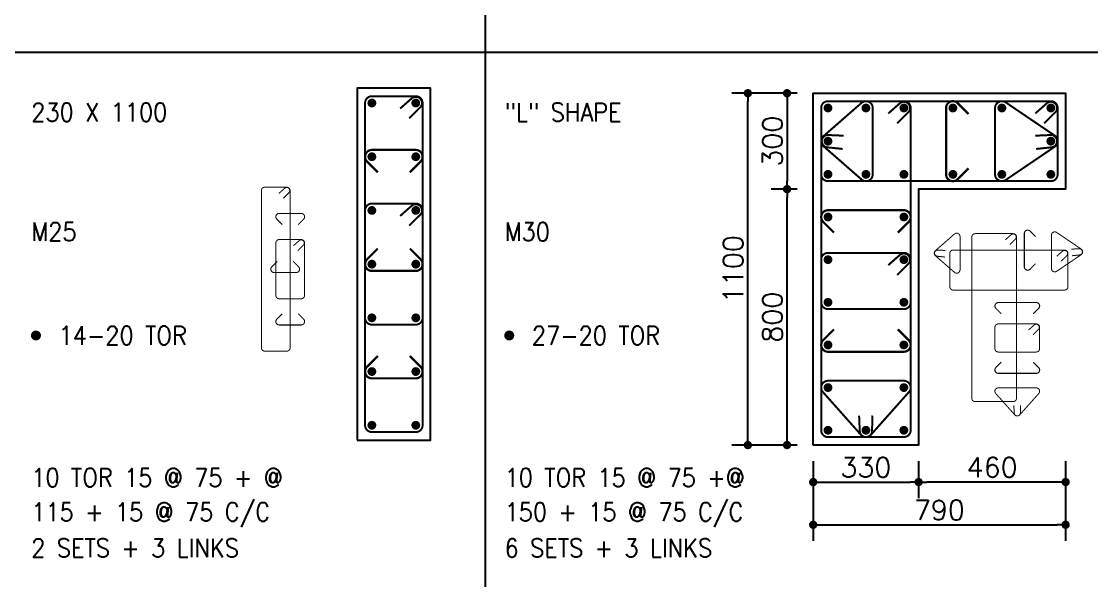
# Model space of a CAD drawing. Extents: x -200722 to 834823, y -494970 to 88783.
# Drawn here: x 278567 to 291964, y -89368 to -82375 of the extents above; entities that cross this region are included whole.
import ezdxf
from ezdxf.enums import TextEntityAlignment as Align

# ---------------------------------------------------------------- set-up
doc = ezdxf.new("R2010")
doc.units = 0
doc.header["$LTSCALE"] = 100
doc.header["$MEASUREMENT"] = 0
doc.header["$PDMODE"] = 34
doc.layers.get('0').update_dxf_attribs({"linetype": 'CONTINUOUS'})
doc.layers.get('DEFPOINTS').update_dxf_attribs({"linetype": 'CONTINUOUS'})
for name, color, linetype in [('5', 4, 'CONTINUOUS'), ('BEAM', 4, 'CONTINUOUS'), ('COL. SHED. STEEL.', 6, 'CONTINUOUS'), ('column', 240, 'CONTINUOUS'), ('STEEL', 6, 'CONTINUOUS'), ('TEXT', 2, 'CONTINUOUS')]:
    doc.layers.add(name, color=color, linetype=linetype)
doc.layers.add('g-dim', color=6, linetype='CONTINUOUS', lineweight=9)
doc.styles.add('ROMANS', font='romans.shx')
doc.styles.get("Standard").update_dxf_attribs({"font": 'simplex.shx'})
doc.dimstyles.new('STANDARD$0', dxfattribs={"dimtxt": 2.5, "dimasz": 2.5, "dimexe": 2, "dimexo": 0.7, "dimgap": 0.9, "dimtad": 1, "dimdec": 0, "dimdsep": 46, "dimtxsty": 'ROMANS', "dimcen": 0.09, "dimclrd": 4, "dimclre": 4, "dimclrt": 3, "dimadec": 0, "dimazin": 0, "dimtfac": 1, "dimtdec": 0, "dimtmove": 0, "dimatfit": 3, "dimfxl": 1, "dimtolj": 1, "dimtzin": 0, "dimarcsym": 0})

# ---------------------------------------------------------------- blocks, each defined once
blk = doc.blocks.new('DOT')
at = {"color": 0, "linetype": 'ByBlock'}
blk.add_line((-0.5, 0), (-1, 0), dxfattribs=at)
at = {"color": 0, "linetype": 'ByBlock', "const_width": 0.5}
blk.add_lwpolyline([(-0.25, 0, 1), (0.25, 0, 1)], format="xyb", close=True, dxfattribs=at)
blk = doc.blocks.new('*D238')
at = {"layer": 'BEAM', "color": 0, "lineweight": -2, "transparency": 16777216}
for p, q in [((288279, -84473), (287952, -84473)), ((288152, -87569), (288152, -84577)), ((288279, -87673), (287952, -87673))]:
    blk.add_line(p, q, dxfattribs=at)
at = {"layer": 'DEFPOINTS', "color": 0, "lineweight": -3, "transparency": 16777216}
for p in [(288152, -84473), (288479, -84473), (288479, -87673)]:
    blk.add_point(p, dxfattribs=at)
at = {"layer": 'BEAM', "color": 0, "lineweight": -2, "transparency": 16777216, "xscale": 104, "yscale": 104, "zscale": 104}
for p, rotation in [((288152, -84473), 90), ((288152, -87673), 270)]:
    blk.add_blockref('DOT', p, dxfattribs=dict(at, rotation=rotation))
at = {"layer": 'BEAM', "color": 0, "transparency": 16777216, "insert": (287968, -86073), "char_height": 248, "attachment_point": 5, "rotation": 90}
blk.add_mtext('\\A1;800', dxfattribs=at)
blk = doc.blocks.new('_DOT')
at = {"color": 0, "linetype": 'ByBlock'}
blk.add_line((-0.5, 0), (-1, 0), dxfattribs=at)
at = {"color": 0, "linetype": 'ByBlock', "const_width": 0.5}
blk.add_lwpolyline([(-0.25, 0, 1), (0.25, 0, 1)], format="xyb", close=True, dxfattribs=at)
blk = doc.blocks.new('*D239')
at = {"layer": 'BEAM', "color": 0, "lineweight": -2, "transparency": 16777216}
for p, q in [((288479, -87873), (288479, -88336)), ((289799, -87873), (289799, -88336)), ((288583, -88136), (289695, -88136))]:
    blk.add_line(p, q, dxfattribs=at)
at = {"layer": 'DEFPOINTS', "color": 0, "lineweight": -3, "transparency": 16777216}
for p in [(288479, -87673), (289799, -87673), (289799, -88136)]:
    blk.add_point(p, dxfattribs=at)
at = {"layer": 'BEAM', "color": 0, "lineweight": -2, "transparency": 16777216, "xscale": 104, "yscale": 104, "zscale": 104, "rotation": 180}
blk.add_blockref('DOT', (288479, -88136), dxfattribs=at)
at = {"layer": 'BEAM', "color": 0, "lineweight": -2, "transparency": 16777216, "xscale": 104, "yscale": 104, "zscale": 104}
blk.add_blockref('DOT', (289799, -88136), dxfattribs=at)
at = {"layer": 'BEAM', "color": 0, "transparency": 16777216, "insert": (289139, -87952), "char_height": 248, "attachment_point": 5}
blk.add_mtext('\\A1;330', dxfattribs=at)
blk = doc.blocks.new('*D240')
at = {"layer": 'BEAM', "color": 0, "lineweight": -2, "transparency": 16777216}
for p, q in [((288279, -83273), (287952, -83273)), ((288152, -83377), (288152, -84369)), ((288279, -84473), (287952, -84473))]:
    blk.add_line(p, q, dxfattribs=at)
at = {"layer": 'DEFPOINTS', "color": 0, "lineweight": -3, "transparency": 16777216}
for p in [(288479, -83273), (288152, -84473), (288479, -84473)]:
    blk.add_point(p, dxfattribs=at)
at = {"layer": 'BEAM', "color": 0, "lineweight": -2, "transparency": 16777216, "xscale": 104, "yscale": 104, "zscale": 104}
for p, rotation in [((288152, -83273), 90), ((288152, -84473), 270)]:
    blk.add_blockref('DOT', p, dxfattribs=dict(at, rotation=rotation))
at = {"layer": 'BEAM', "color": 0, "transparency": 16777216, "insert": (287968, -83873), "char_height": 248, "attachment_point": 5, "rotation": 90}
blk.add_mtext('\\A1;300', dxfattribs=at)
blk = doc.blocks.new('*D241')
at = {"layer": 'BEAM', "color": 0, "lineweight": -2, "transparency": 16777216}
for p, q in [((288279, -83273), (287461, -83273)), ((287661, -87569), (287661, -83377)), ((288279, -87673), (287461, -87673))]:
    blk.add_line(p, q, dxfattribs=at)
at = {"layer": 'DEFPOINTS', "color": 0, "lineweight": -3, "transparency": 16777216}
for p in [(287661, -83273), (288479, -83273), (288479, -87673)]:
    blk.add_point(p, dxfattribs=at)
at = {"layer": 'BEAM', "color": 0, "lineweight": -2, "transparency": 16777216, "xscale": 104, "yscale": 104, "zscale": 104}
for p, rotation in [((287661, -83273), 90), ((287661, -87673), 270)]:
    blk.add_blockref('DOT', p, dxfattribs=dict(at, rotation=rotation))
at = {"layer": 'BEAM', "color": 0, "transparency": 16777216, "insert": (287477, -85473), "char_height": 248, "attachment_point": 5, "rotation": 90}
blk.add_mtext('\\A1;1100', dxfattribs=at)
blk = doc.blocks.new('*D242')
at = {"layer": 'BEAM', "color": 0, "lineweight": -2, "transparency": 16777216}
for p, q in [((289799, -87873), (289799, -88336)), ((291639, -87873), (291639, -88336)), ((291535, -88136), (289903, -88136))]:
    blk.add_line(p, q, dxfattribs=at)
at = {"layer": 'DEFPOINTS', "color": 0, "lineweight": -3, "transparency": 16777216}
for p in [(289799, -87673), (291639, -87673), (289799, -88136)]:
    blk.add_point(p, dxfattribs=at)
at = {"layer": 'BEAM', "color": 0, "lineweight": -2, "transparency": 16777216, "xscale": 104, "yscale": 104, "zscale": 104, "rotation": 180}
blk.add_blockref('DOT', (289799, -88136), dxfattribs=at)
at = {"layer": 'BEAM', "color": 0, "lineweight": -2, "transparency": 16777216, "xscale": 104, "yscale": 104, "zscale": 104}
blk.add_blockref('DOT', (291639, -88136), dxfattribs=at)
at = {"layer": 'BEAM', "color": 0, "transparency": 16777216, "insert": (290719, -87952), "char_height": 248, "attachment_point": 5}
blk.add_mtext('\\A1;460', dxfattribs=at)
blk = doc.blocks.new('*D243')
at = {"layer": 'BEAM', "color": 0, "lineweight": -2, "transparency": 16777216}
for p, q in [((288479, -87873), (288479, -88870)), ((291639, -87873), (291639, -88870)), ((288583, -88670), (291535, -88670))]:
    blk.add_line(p, q, dxfattribs=at)
at = {"layer": 'DEFPOINTS', "color": 0, "lineweight": -3, "transparency": 16777216}
for p in [(288479, -87673), (291639, -87673), (291639, -88670)]:
    blk.add_point(p, dxfattribs=at)
at = {"layer": 'BEAM', "color": 0, "lineweight": -2, "transparency": 16777216, "xscale": 104, "yscale": 104, "zscale": 104, "rotation": 180}
blk.add_blockref('DOT', (288479, -88670), dxfattribs=at)
at = {"layer": 'BEAM', "color": 0, "lineweight": -2, "transparency": 16777216, "xscale": 104, "yscale": 104, "zscale": 104}
blk.add_blockref('DOT', (291639, -88670), dxfattribs=at)
at = {"layer": 'BEAM', "color": 0, "transparency": 16777216, "insert": (290059, -88486), "char_height": 248, "attachment_point": 5}
blk.add_mtext('\\A1;790', dxfattribs=at)

msp = doc.modelspace()

# ---------------------------------------------------------------- linework, layer by layer
at = {"layer": '5', "color": 7, "lineweight": -2}
for p, q in [((284375.1, -104400.4), (284375.1, -40160.4)), ((223222.7, -82760.4), (305172.7, -82760.4))]:
    msp.add_line(p, q, dxfattribs=at)
at = {"layer": 'COL. SHED. STEEL.', "color": 140, "linetype": 'Continuous'}
for points, const_width in [([(289091.5, -84358.3), (288616.5, -83943.3, -0.5307755), (288616.5, -83802.5), (289091.5, -83387.5, -0.6013564), (289224.1, -83457.9), (289224.1, -84287.9, -0.6013564)], 25), ([(290888.4, -84358.3), (291501.8, -83943.3, 0.5307755), (291501.8, -83802.5), (290888.4, -83387.5, 0.6013564), (290755.8, -83457.9), (290755.8, -84287.9, 0.6013564)], 25), ([(282954.2, -86167.3), (283504.2, -86167.3, 0.4142136), (283589.2, -86082.3), (283589.2, -84738.9, 0.4142136), (283504.2, -84653.9), (282954.2, -84653.9, 0.4142136), (282869.2, -84738.9), (282869.2, -86082.3, 0.4142136)], 25), ([(290250.8, -85516.2), (290013.3, -85308.7, -0.5307755), (290013.3, -85238.3), (290250.8, -85030.8, -0.6013564), (290317.1, -85066), (290317.1, -85481, -0.6013564)], 12.5), ([(291527.2, -85499.9), (291833.8, -85292.4, 0.5307755), (291833.8, -85222), (291527.2, -85014.5, 0.6013564), (291460.8, -85049.7), (291460.8, -85464.7, 0.6013564)], 12.5), ([(281794.7, -85843.5), (282069.7, -85843.5, 0.4142136), (282112.2, -85801), (282112.2, -85146, 0.4142136), (282069.7, -85103.5), (281794.7, -85103.5, 0.4142136), (281752.2, -85146), (281752.2, -85801, 0.4142136)], 12.5), ([(289069.7, -87537), (288594.7, -87003.6, -0.6084148), (288664.1, -86869.6), (289614.1, -86869.6, -0.6084148), (289683.5, -87003.6), (289208.5, -87537, -0.5176004)], 25), ([(290999, -87291.6), (290761.5, -87024.9, -0.6084148), (290796.2, -86957.9), (291271.2, -86957.9, -0.6084148), (291305.9, -87024.9), (291068.4, -87291.6, -0.5176004)], 12.5)]:
    msp.add_lwpolyline(points, format="xyb", close=True, dxfattribs=dict(at, const_width=const_width))
for points, const_width in [([(288848.3, -83970), (288649.5, -83948.9, -0.9275277), (288667.2, -83795.6), (288860, -83804.5)], 25), ([(291270, -83970), (291468.8, -83948.9, 0.9275277), (291451, -83795.6), (291258.2, -83804.5)], 25), ([(283421, -84929.8), (283563.1, -84789.1, 0.9275277), (283453.5, -84680.5), (283308.4, -84807.8)], 25), ([(282028.1, -85241.5), (282099.2, -85171.1, 0.9275277), (282044.4, -85116.8), (281971.9, -85180.5)], 12.5), ([(290129.2, -85322.1), (290029.8, -85311.5, -0.9275277), (290038.7, -85234.9), (290135, -85239.3)], 12.5), ([(291717.9, -85305.7), (291817.3, -85295.2, 0.9275277), (291808.5, -85218.5), (291712.1, -85223)], 12.5), ([(291074, -87174.9), (291072.2, -87274.8, -0.9275277), (290995.1, -87272.7), (290991.1, -87176.3)], 12.5), ([(289219.7, -87303.5), (289216.1, -87503.5, -0.9275277), (289061.9, -87499.2), (289053.8, -87306.4)], 25)]:
    msp.add_lwpolyline(points, format="xyb", dxfattribs=dict(at, const_width=const_width))
at = {"layer": 'column', "color": 4, "linetype": 'Continuous'}
msp.add_lwpolyline([(282769.2, -87610.6), (283689.2, -87610.6), (283689.2, -83210.6), (282769.2, -83210.6)], close=True, dxfattribs=at)
msp.add_lwpolyline([(288479.1, -87672.9), (288479.1, -83272.9), (291639.1, -83272.9), (291639.1, -84472.9), (289799.1, -84472.9), (289799.1, -87672.9), (288479.1, -87672.9)], dxfattribs=at)
at = {"layer": 'g-dim', "color": 62, "lineweight": -2}
for points, const_width in [([(288664.1, -85972.9), (289614.1, -85972.9, 0.4142136), (289699.1, -85887.9), (289699.1, -85354.6, 0.4142136), (289614.1, -85269.6), (288664.1, -85269.6, 0.4142136), (288579.1, -85354.6), (288579.1, -85887.9, 0.4142136)], 25), ([(290796.2, -86509.5), (291271.2, -86509.5, 0.4142136), (291313.7, -86467), (291313.7, -86200.4, 0.4142136), (291271.2, -86157.9), (290796.2, -86157.9, 0.4142136), (290753.7, -86200.4), (290753.7, -86467, 0.4142136)], 12.5)]:
    msp.add_lwpolyline(points, format="xyb", close=True, dxfattribs=dict(at, const_width=const_width))
for points, const_width in [([(289530.9, -85545.4), (289673, -85404.8, 0.9275277), (289563.4, -85296.1), (289418.4, -85423.5)], 25), ([(291229.7, -86295.8), (291300.7, -86225.5, 0.9275277), (291245.9, -86171.2), (291173.4, -86234.8)], 12.5)]:
    msp.add_lwpolyline(points, format="xyb", dxfattribs=dict(at, const_width=const_width))
at = {"layer": 'STEEL', "color": 18, "true_color": 0x000000}
for points, const_width in [([(282954.2, -87510.6), (283504.2, -87510.6, 0.4142136), (283589.2, -87425.6), (283589.2, -83395.6, 0.4142136), (283504.2, -83310.6), (282954.2, -83310.6, 0.4142136), (282869.2, -83395.6), (282869.2, -87425.6, 0.4142136)], 25), ([(288664.1, -83372.9), (289614.1, -83372.9, -0.4142136), (289699.1, -83457.9), (289699.1, -87487.9, -0.4142136), (289614.1, -87572.9), (288664.1, -87572.9, -0.4142136), (288579.1, -87487.9), (288579.1, -83457.9, -0.4142136)], 25), ([(288664.1, -83372.9), (291454.1, -83372.9, -0.4142136), (291539.1, -83457.9), (291539.1, -84287.9, -0.4142136), (291454.1, -84372.9), (288664.1, -84372.9, -0.4142136), (288579.1, -84287.9), (288579.1, -83457.9, -0.4142136)], 25), ([(281613.4, -86498.5), (281888.4, -86498.5, 0.4142136), (281930.9, -86456), (281930.9, -84491, 0.4142136), (281888.4, -84448.5), (281613.4, -84448.5, 0.4142136), (281570.9, -84491), (281570.9, -86456, 0.4142136)], 12.5), ([(290507.1, -85029.5), (290982.1, -85029.5, -0.4142136), (291024.6, -85072), (291024.6, -87087, -0.4142136), (290982.1, -87129.5), (290507.1, -87129.5, -0.4142136), (290464.6, -87087), (290464.6, -85072, -0.4142136)], 12.5), ([(290231.1, -85234.6), (291626.1, -85234.6, -0.4142136), (291668.6, -85277.1), (291668.6, -85692.1, -0.4142136), (291626.1, -85734.6), (290231.1, -85734.6, -0.4142136), (290188.6, -85692.1), (290188.6, -85277.1, -0.4142136)], 12.5), ([(278717.7, -86302.9, 1), (278780.2, -86302.9, 1)], 62.5), ([(284642.5, -86302.9, 1), (284705, -86302.9, 1)], 62.5)]:
    msp.add_lwpolyline(points, format="xyb", close=True, dxfattribs=dict(at, const_width=const_width))
for points, const_width in [([(283421, -83586.5), (283563.1, -83445.8, 0.9275277), (283453.5, -83337.2), (283308.4, -83464.5)], 25), ([(289530.9, -83648.8), (289673, -83508.1, 0.9275277), (289563.4, -83399.5), (289418.4, -83526.8)], 25), ([(291370.9, -83648.8), (291513, -83508.1, 0.9275277), (291403.4, -83399.5), (291258.4, -83526.8)], 25), ([(281846.8, -84586.5), (281917.8, -84516.1, 0.9275277), (281863, -84461.8), (281790.5, -84525.5)], 12.5), ([(290940.5, -85167.5), (291011.6, -85097.1, 0.9275277), (290956.8, -85042.8), (290884.3, -85106.5)], 12.5), ([(291584.5, -85372.5), (291655.6, -85302.2, 0.9275277), (291600.8, -85247.9), (291528.3, -85311.6)], 12.5)]:
    msp.add_lwpolyline(points, format="xyb", dxfattribs=dict(at, const_width=const_width))
at = {"layer": 'STEEL', "color": 18, "linetype": 'Continuous', "true_color": 0x000000, "const_width": 55}
for points in [[(282954.2, -83368.1, -1), (282954.2, -83423.1, -1)], [(283504.2, -83368.1, 1), (283504.2, -83423.1, 1)], [(288664.1, -83485.4, 1), (288664.1, -83430.4, 1)], [(289139.1, -83485.4, -1), (289139.1, -83430.4, -1)], [(289614.1, -83485.4, -1), (289614.1, -83430.4, -1)], [(290227.5, -83485.4, -1), (290227.5, -83430.4, -1)], [(290840.8, -83485.4, -1), (290840.8, -83430.4, -1)], [(291454.1, -83485.4, -1), (291454.1, -83430.4, -1)], [(288664.1, -83900.4, 1), (288664.1, -83845.4, 1)], [(291454.1, -83900.4, -1), (291454.1, -83845.4, -1)], [(282954.2, -84094.8, 1), (282954.2, -84039.8, 1)], [(283504.2, -84094.8, -1), (283504.2, -84039.8, -1)], [(288664.1, -84315.4, 1), (288664.1, -84260.4, 1)], [(289139.1, -84260.4, 1), (289139.1, -84315.4, 1)], [(289614.1, -84315.4, -1), (289614.1, -84260.4, -1)], [(290227.5, -84315.4, -1), (290227.5, -84260.4, -1)], [(290840.8, -84315.4, -1), (290840.8, -84260.4, -1)], [(291454.1, -84315.4, -1), (291454.1, -84260.4, -1)], [(282954.2, -84766.4, 1), (282954.2, -84711.4, 1)], [(283504.2, -84766.4, -1), (283504.2, -84711.4, -1)], [(288664.1, -84848.7, 1), (288664.1, -84793.7, 1)], [(289614.1, -84848.7, 1), (289614.1, -84793.7, 1)], [(288664.1, -85382.1, 1), (288664.1, -85327.1, 1)], [(289614.1, -85382.1, 1), (289614.1, -85327.1, 1)], [(282954.2, -85438.1, 1), (282954.2, -85383.1, 1)], [(283504.2, -85438.1, -1), (283504.2, -85383.1, -1)], [(288664.1, -85915.4, 1), (288664.1, -85860.4, 1)], [(289614.1, -85915.4, 1), (289614.1, -85860.4, 1)], [(282954.2, -86109.8, 1), (282954.2, -86054.8, 1)], [(283504.2, -86109.8, -1), (283504.2, -86054.8, -1)], [(288664.1, -86448.7, 1), (288664.1, -86393.7, 1)], [(289614.1, -86448.7, 1), (289614.1, -86393.7, 1)], [(282954.2, -86781.4, 1), (282954.2, -86726.4, 1)], [(283504.2, -86781.4, -1), (283504.2, -86726.4, -1)], [(288664.1, -86982.1, 1), (288664.1, -86927.1, 1)], [(289614.1, -86982.1, 1), (289614.1, -86927.1, 1)], [(282954.2, -87453.1, 1), (282954.2, -87398.1, 1)], [(283504.2, -87453.1, -1), (283504.2, -87398.1, -1)], [(288664.1, -87515.4, 1), (288664.1, -87460.4, 1)], [(289139.1, -87460.4, 1), (289139.1, -87515.4, 1)], [(289614.1, -87515.4, 1), (289614.1, -87460.4, 1)]]:
    msp.add_lwpolyline(points, format="xyb", close=True, dxfattribs=at)
at = {"layer": 'STEEL', "color": 40}
for points in [[(290422.6, -83532.9, 28, 28, 0), (290287.6, -83397.8, 28, 28, 0.6681786), (290142.5, -83457.9, 28, 28, 0), (290142.5, -84287.9, 28, 28, 0.6681786), (290287.6, -84348, 28, 28, 0), (290422.6, -84212.9, 0, 0, 0)], [(283029.1, -84262.4, 28, 28, 0), (282894.1, -84127.4, 28, 28, -0.6681786), (282954.2, -83982.3, 28, 28, 0), (283504.2, -83982.3, 28, 28, -0.6681786), (283564.3, -84127.4, 28, 28, 0), (283429.2, -84262.4, 0, 0, 0)], [(281832.2, -84916.1, 14, 14, 0), (281764.7, -84848.6, 14, 14, -0.6681786), (281794.7, -84776, 14, 14, 0), (282069.7, -84776, 14, 14, -0.6681786), (282099.8, -84848.6, 14, 14, 0), (282032.3, -84916.1, 0, 0, 0)], [(288739.1, -85016.4, 28, 28, 0), (288604, -84881.3, 28, 28, -0.6681786), (288664.1, -84736.2, 28, 28, 0), (289614.1, -84736.2, 28, 28, -0.6681786), (289674.2, -84881.3, 28, 28, 0), (289539.2, -85016.4, 0, 0, 0)], [(291261.6, -85065.5, 14, 14, 0), (291194.1, -84997.9, 14, 14, 0.6681786), (291121.5, -85028, 14, 14, 0), (291121.5, -85443, 14, 14, 0.6681786), (291194.1, -85473, 14, 14, 0), (291261.6, -85405.5, 0, 0, 0)], [(283029.1, -85215.4, 28, 28, 0), (282894.1, -85350.5, 28, 28, 0.6681786), (282954.2, -85495.6, 28, 28, 0), (283504.2, -85495.6, 28, 28, 0.6681786), (283564.3, -85350.5, 28, 28, 0), (283429.2, -85215.4, 0, 0, 0)], [(281769.5, -85375.9, 14, 14, 0), (281702, -85443.5, 14, 14, 0.6681786), (281732.1, -85516, 14, 14, 0), (282007.1, -85516, 14, 14, 0.6681786), (282037.1, -85443.5, 14, 14, 0), (281969.6, -85375.9, 0, 0, 0)], [(290833.7, -86031.3, 14, 14, 0), (290766.2, -85963.8, 14, 14, -0.6681786), (290796.2, -85891.2, 14, 14, 0), (291271.2, -85891.2, 14, 14, -0.6681786), (291301.3, -85963.8, 14, 14, 0), (291233.8, -86031.3, 0, 0, 0)], [(281832.2, -86030.9, 14, 14, 0), (281764.7, -86098.5, 14, 14, 0.6681786), (281794.7, -86171, 14, 14, 0), (282069.7, -86171, 14, 14, 0.6681786), (282099.8, -86098.5, 14, 14, 0), (282032.3, -86030.9, 0, 0, 0)], [(288739.1, -86226.1, 28, 28, 0), (288604, -86361.1, 28, 28, 0.6681786), (288664.1, -86506.2, 28, 28, 0), (289614.1, -86506.2, 28, 28, 0.6681786), (289674.2, -86361.1, 28, 28, 0), (289539.2, -86226.1, 0, 0, 0)], [(283029.1, -86558.8, 28, 28, 0), (282894.1, -86693.8, 28, 28, 0.6681786), (282954.2, -86838.9, 28, 28, 0), (283504.2, -86838.9, 28, 28, 0.6681786), (283564.3, -86693.8, 28, 28, 0), (283429.2, -86558.8, 0, 0, 0)], [(290833.7, -86636.1, 14, 14, 0), (290766.2, -86703.7, 14, 14, 0.6681786), (290796.2, -86776.2, 14, 14, 0), (291271.2, -86776.2, 14, 14, 0.6681786), (291301.3, -86703.7, 14, 14, 0), (291233.8, -86636.1, 0, 0, 0)]]:
    msp.add_lwpolyline(points, format="xyseb", dxfattribs=at)

# ---------------------------------------------------------------- texts
at = {"layer": 'TEXT', "color": 18, "ltscale": 5, "true_color": 0x000000, "style": 'ROMANS', "width": 0.9}
for s, p in [('230 X 1100', (278690.5, -83510.4)), ('"L" SHAPE', (284615.4, -83510.4)), ('M25', (278690.5, -85005.4)), ('M30', (284615.4, -85005.4)), ('14-20 TOR', (279032.2, -86302.9)), ('27-20 TOR', (284957, -86302.9)), ('10 TOR 15 @ 75 + @ ', (278690.5, -88080.4)), ('10 TOR 15 @ 75 +@', (284615.4, -88080.4)), ('115 + 15 @ 75 C/C', (278690.5, -88510)), ('150 + 15 @ 75 C/C', (284615.4, -88510)), ('2 SETS + 3 LINKS', (278690.5, -88960.5)), ('6 SETS + 3 LINKS', (284615.4, -88960.5))]:
    msp.add_text(s, height=230, dxfattribs=at).set_placement(p, align=Align.MIDDLE_LEFT)

# ---------------------------------------------------------------- dimensions: what is measured, and where the dimension line sits
at = {"layer": 'BEAM', "color": 18, "true_color": 0x000000}
for base, p1, p2, angle, picture, middle in [((287661, -83272.9), (288479.1, -87672.9), (288479.1, -83272.9), 90, '*D241', (287477, -85472.9)), ((288151.7, -84472.9), (288479.1, -83272.9), (288479.1, -84472.9), 270, '*D240', (287967.7, -83872.9)), ((288151.7, -84472.9), (288479.1, -87672.9), (288479.1, -84472.9), 90, '*D238', (287967.7, -86072.9)), ((289799.1, -88136.3), (291639.1, -87672.9), (289799.1, -87672.9), 180, '*D242', (290719.1, -87952.3))]:
    dim = msp.add_linear_dim(base=base, p1=p1, p2=p2, angle=angle, dimstyle='STANDARD$0', override={"dimscale": 8, "dimtxt": 31, "dimasz": 13, "dimexe": 25, "dimexo": 25, "dimgap": 7.5, "dimlfac": 0.25, "dimzin": 3, "dimtxsty": 'Standard', "dimblk": 'DOT', "dimcen": 3, "dimdle": 4, "dimclrd": 0, "dimclre": 0, "dimclrt": 0, "dimtmove": 2, "dimldrblk": 'DOT', "dimtzin": 3}, dxfattribs=at)
    dim.commit()
    dim.dimension.update_dxf_attribs({"geometry": picture, "text_midpoint": middle})
for base, p2, picture, middle in [((289799.1, -88136.3), (289799.1, -87672.9), '*D239', (289139.1, -87952.3)), ((291639.1, -88670.4), (291639.1, -87672.9), '*D243', (290059.1, -88486.4))]:
    dim = msp.add_linear_dim(base=base, p1=(288479.1, -87672.9), p2=p2, dimstyle='STANDARD$0', override={"dimscale": 8, "dimtxt": 31, "dimasz": 13, "dimexe": 25, "dimexo": 25, "dimgap": 7.5, "dimlfac": 0.25, "dimzin": 3, "dimtxsty": 'Standard', "dimblk": 'DOT', "dimcen": 3, "dimdle": 4, "dimclrd": 0, "dimclre": 0, "dimclrt": 0, "dimtmove": 2, "dimldrblk": 'DOT', "dimtzin": 3}, dxfattribs=at)
    dim.commit()
    dim.dimension.update_dxf_attribs({"geometry": picture, "text_midpoint": middle})

doc.saveas('drawing.dxf')
